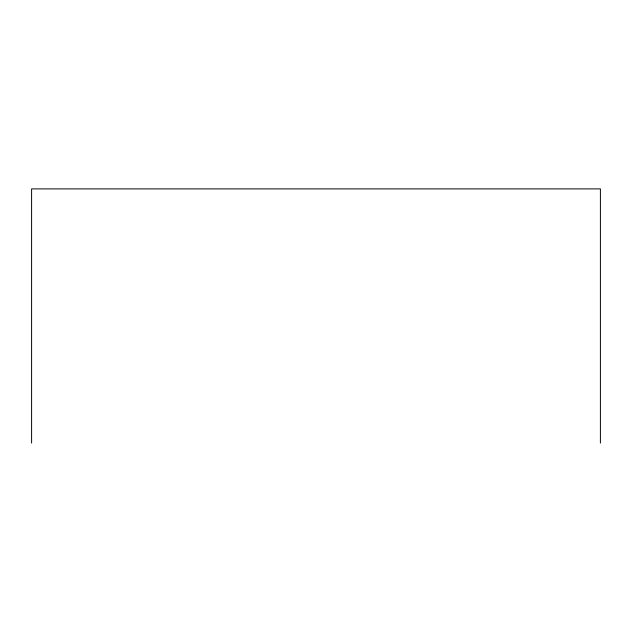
<?xml version="1.0" encoding="UTF-8"?>
<svg xmlns="http://www.w3.org/2000/svg" width="632" height="632" viewBox="0 0 632 632"><rect width="100%" height="100%" fill="white"/><g stroke="black" fill="none" stroke-linecap="round" stroke-linejoin="round"><path stroke-width="0.95" d="M600.4 443.111L600.4 188.889L31.6 188.889L31.6 443.111"/></g></svg>
